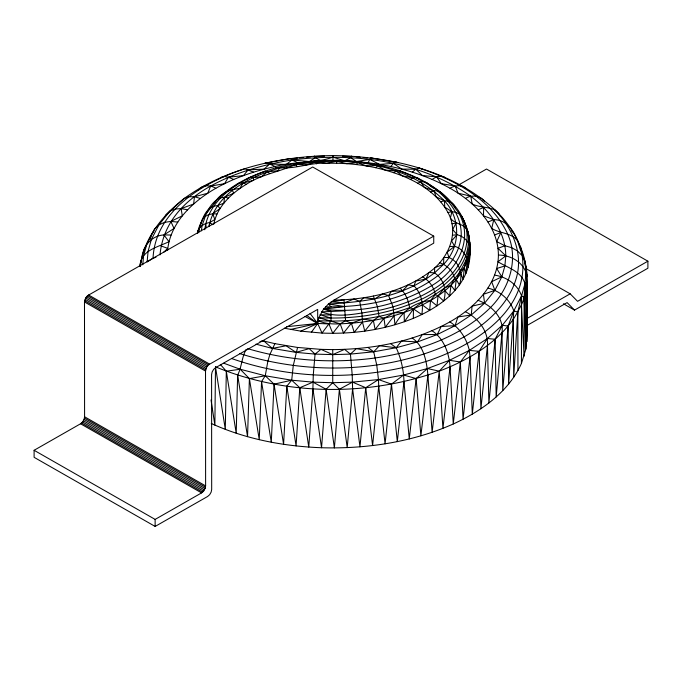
<?xml version="1.0" encoding="UTF-8"?>
<svg xmlns="http://www.w3.org/2000/svg" width="682" height="682" viewBox="0 0 682 682"><rect width="100%" height="100%" fill="white"/><g stroke="black" fill="none" stroke-linecap="round" stroke-linejoin="round"><path stroke-width="1.02" d="M341.81 160.747C379.218 161.984 417.094 169.869 449.992 188.232C474.399 201.991 498.158 225.188 498.414 255.051C498.082 284.94 474.271 308.119 449.847 321.895C414.298 341.699 373.114 349.346 332.748 349.602L332.748 382.713L326.124 389.269L321.546 447.742C283.772 446.309 245.776 439.234 211.267 423.454M332.748 349.602L320.941 349.363L315.058 354.103L313.285 374.87L312.902 388.757L321.546 447.742C366.405 449.012 412.047 442.26 453.257 423.991C481.1 411.212 508.516 392.21 521.423 363.438L521.559 295.852L524.97 283.695L525.993 272.416C521.943 261.189 509.846 255.136 498.414 255.051M159.997 254.915C165.735 192.742 239.68 168.284 292.007 159.972C353.063 152.316 419.336 160.185 470.725 196.194L472.183 203.961C479.42 207.584 487.639 206.62 494.817 209.945C504.561 218.564 512.063 229.399 517.757 241.044C525.293 255.869 528.576 273.294 525.941 289.816L525.882 349.014L521.423 363.438M330.983 160.611L332.952 160.568L332.969 155.564C392.116 156.451 455.482 170.679 498.781 213.534L500.025 215.955M311.333 332.347L317.684 323.464L318.767 317.684L323.481 309.244L331.034 311.12L330.983 321.094L322.023 333.072L300.788 331.154L284.377 328.213M167.602 250.303C170.244 222.417 192.81 201.446 215.862 188.275C234.276 177.891 254.48 171.012 275.093 166.544C294.078 161.199 314.419 163.791 332.961 157.15L344.768 160.807L350.642 157.67L356.516 161.532L369.721 159.4L379.593 164.388L393.395 163.365L401.724 169.102L415.832 169.213L422.448 175.555L436.582 176.826L441.348 183.637L455.218 186.041L458.04 193.168L470.725 196.194C489.471 210.457 505.524 231.377 505.797 255.852L497.979 261.794C507.851 267.873 521.236 271.104 524.97 283.695C527.638 296.423 519.675 308.622 513.401 319.133C495.473 344.333 467.605 360.318 439.225 371.161C367.555 396.6 286.014 395.799 215.495 366.839L214.873 425.142L211.011 399.916M526.836 276.798C527.595 263.943 520.537 253.201 517.757 241.044C511.491 232.528 500.051 233.653 491.731 228.427L493.777 219.63L483.495 215.793L483.657 207.464L478.21 209.758M310.063 313.422L317.684 323.464L322.023 333.072C353.003 334.308 384.495 330.079 413.318 318.349L413.463 308.912C426.523 297.829 443.445 292.024 454.604 278.469C461.117 271.751 464.161 262.86 468.884 254.966C471.603 241.684 468.04 227.856 461.62 216.185C454.374 208.223 449.293 198.351 440.24 191.906C428.168 182.546 414.434 175.965 400.095 170.892C360.07 157.883 316.371 156.928 275.75 167.857L277.284 167.448C293.575 169.989 309.986 162.214 326.618 163.305C343.14 162.87 359.704 164.277 375.859 167.746C403.565 174.183 433.513 186.442 447.98 212.537C459.813 233.824 447.614 259.62 429.021 272.45C401.826 292.501 367.214 299.568 333.984 300.089L328.392 304.061L323.481 309.244C360.761 313.609 399.635 304.931 431.783 285.596C455.781 271.768 474.126 240.806 459.267 214.046L455.866 212.392L451.91 211.667L444.783 207.106L444.451 200.823C402.107 158.531 334.41 154.848 279.074 168.164C249.723 176.604 215.188 193.586 208.965 226.612M525.993 272.416L526.862 274.701L526.964 334.385L525.882 349.014L524.134 297.309L524.97 283.695L526.854 282.263L524.995 261.138L524.168 259.654M246.168 349.303C241.641 357.394 241.82 366.984 237.634 375.134L236.219 433.249L226.313 371.204L220.346 364.478M525.916 269.254L524.842 262.468M393.923 172.725L396.182 171.029L398.288 170.398C418.731 177.959 438.697 188.292 453.556 204.455C467.511 219.894 471.168 241.078 469.438 261.197C464.706 289.714 438.194 307.923 413.318 318.349M422.695 276.901C429.251 280.558 433.94 287.301 435.312 294.658L438.074 295.749L443.65 301.043C447.128 290.737 443.803 278.87 434.528 272.902L434.673 267.702L443.564 264.335C460.529 247.208 461.194 218.385 444.451 200.823L436.062 196.791L433.991 190.815L424.451 187.456L420.794 181.924L417.657 183.236M231.641 358.527C293.789 380.522 363.105 380.522 426.02 361.477C471.586 346.814 530.315 311.521 522.156 255.656L517.638 251.07L511.756 247.694L504.902 245.75L497.996 248.308L505.797 255.852L504.885 265.946L501.824 276.841L494.859 290.353L484.595 303.175L471.236 315.024L455.073 325.672L437.273 334.538L417.52 341.929L396.199 347.726L373.693 351.801L350.437 354.103L332.748 354.623L320.941 349.363L297.565 347.453L274.897 343.66L269.91 354.435L267.838 361.315L265.264 375.773L261.556 381.622L259.254 439.677L249.399 378.612L240.209 369.243L223.79 363.225M469.566 246.014C469.77 240.414 469.267 234.506 466.872 229.391L468.756 235.725L469.02 240.797M494.603 275.144C506.342 276.798 517.621 284.351 521.559 295.852L513.776 310.949L502.319 325.263L495.115 339.261L496.181 396.958L502.003 332.799C504.322 317.88 491.211 305.033 478.108 300.353M517.953 370.488L517.843 312.006L513.776 310.949L508.107 326.081L508.602 384.137L513.776 310.949C510.051 299.364 499.616 290.839 487.937 288.085M430.598 191.983L433.991 190.815L437.35 190.849C451.007 201.915 462.029 217.967 461.194 236.202C459.634 252.093 450.069 265.81 437.904 275.656C407.708 298.921 368.476 306.678 331.085 306.866L328.392 304.061C353.523 302.467 378.987 300.14 402.627 290.822L408.203 284.837L413.991 285.852C421.467 293.311 423.641 304.394 421.774 314.547L413.463 308.912L409.592 307.599C380.454 318.554 348.962 322.39 317.965 320.642C328.562 325.485 340.156 323.737 351.392 323.2C362.347 322.279 373.242 320.659 383.975 318.255C400.181 314.445 416.029 308.81 430.513 300.523C451.484 288.648 471.347 267.941 469.719 242.127L469.864 255.059L469.438 261.197L468.884 254.966L468.167 267.293C467.929 258.384 463.99 248.93 454.63 246.287L449.813 246.569M297.565 347.453L293.269 365.578L291.7 380.206L286.798 386.191L283.584 444.314L274.036 384.154L265.264 375.773L240.209 369.243L226.313 371.204L225.307 429.396L215.495 366.839M336.661 163.245L336.934 160.236L339.142 160.585M312.902 388.757L308.767 447.077L299.773 387.734L291.7 380.206L265.264 375.773L249.399 378.612L247.549 436.676L237.634 375.134M467.076 261.317L466.062 273.32L464.365 267.557L469.455 245.895C468.014 240.073 462.643 236.16 457.068 234.71L452.55 235.213M140.39 265.324C144.081 237.813 162.955 215.043 184.234 198.436C227.055 167.584 280.958 156.246 332.969 155.564L332.969 155.914M142.768 264.829L143.595 255.733L146.962 243.755L154.626 228.879L158.872 224.932L169.895 211.164L175.078 209.059L181.114 208.598L187.593 209.817M177.772 222.093L170.85 221.42L164.405 222.383L158.872 224.932L151.387 239.45L148.105 251.147L147.116 261.99L153.024 258.265C155.351 210.184 203.884 182.12 244.812 168.761L253.602 172.145M255.997 344.154L272.314 348.408L295.988 352.372L315.058 354.103L332.748 354.623L344.563 349.363L350.437 354.103L352.202 374.861L352.603 388.749L347.198 447.614L339.38 389.269L332.748 382.713L312.995 382.142L291.7 380.206L274.036 384.154L271.283 442.226L261.556 381.622M367.948 347.436L373.693 351.801L376.728 364.964L378.476 379.567L378.715 386.174L372.594 445.559L365.731 387.717L352.5 382.133L332.748 382.713M465.329 311.7C477.809 317.803 488.534 330.992 487.459 345.45L480.912 408.731L479.088 351.315L487.4 338.502L502.319 325.263L508.107 326.081L502.762 390.658L502.003 332.799M300.788 331.154L317.684 323.464L317.676 309.398L215.623 367.649L213.602 369.431L212.128 371.988L211.582 374.64L211.684 489.471L211.139 492.123L209.664 494.689L207.643 496.47L155.138 526.436L34.109 457.324L34.1 450.291L80.553 423.778L82.573 422.005L84.048 419.439L84.585 416.787L84.491 301.956L85.668 297.966L87.484 295.715L312.706 167.013L433.735 236.125L433.743 243.15L333.984 300.089M34.1 450.291L155.129 519.403L201.582 492.89L203.603 491.117L205.077 488.551L205.614 485.899L205.521 371.068L206.697 367.078L208.513 364.827L433.735 236.125M390.615 343.634L396.199 347.726C401.042 358.331 403.667 369.942 403.966 381.596L397.299 441.612L391.477 384.128L403.608 375.015L427.418 368.544L449.472 360.284L469.344 350.395L487.4 338.502L495.115 339.261L488.892 402.985L487.459 345.45M470.034 356.848L472.294 414.162L479.088 351.315L469.344 350.395L470.034 356.848L463.061 419.251L460.35 362.014L469.344 350.395C466.659 338.945 459.924 328.195 449.847 321.895M412.107 338.025C423.982 345.765 426.71 361.886 427.895 375.091L420.888 435.841L416.131 378.578L427.418 368.544L439.225 371.161L449.472 360.284L460.35 362.014L453.257 423.991L450.06 366.797C449.157 353.25 443.812 338.357 431.987 330.727M450.06 366.797L442.933 428.347L439.225 371.161L432.124 432.303L427.895 375.091M435.312 294.658L430.513 300.523C415.193 301.887 402.116 311.248 394.98 324.768L393.088 306.909L388.535 295.553L391.596 291.274L402.627 290.822L413.991 285.852L426.02 279.057L434.528 272.902L443.564 264.335L443.803 257.498L448.909 257.481C459.932 262.093 463.155 274.224 459.404 284.991L456.309 279.56L454.604 278.469C452.933 271.001 446.787 265.034 439.609 262.715M197.558 233.125C199.869 219.655 209.826 209.28 217.865 198.812C234.165 182.87 255.571 173.458 277.284 167.448M198.88 232.119L199.383 228.257L202.725 218.82M201.395 230.814L202.077 225.554L205.35 216.313L208.777 214.6L212.767 213.807L217.047 213.978C223.236 201.181 234.344 191.548 246.338 184.31C261.411 174.328 279.663 171.907 295.715 164.413L306.738 164.865L316.022 161.822L326.618 163.305L336.806 161.191L346.678 163.663L357.47 162.555L366.345 165.922L380.206 165.411L360.011 162.06M204.788 229.74C208.36 199.025 238.726 180.909 265.196 171.233L267.37 171.83L269.705 173.501M209.169 226.475L209.681 222.511L214.847 219.57L217.047 213.978M140.04 266.44C140.117 250.456 157.73 247.268 168.991 241.667L163.885 234.932C151.344 235.64 142.41 246.603 141.847 258.768M139.963 266.227L140.765 261.223L141.617 259.731L140.032 266.295M197.456 233.235C198.095 227.208 204.097 223.364 209.681 222.511L212.724 224.702M197.465 233.133L198.675 229.578M213.713 224.31L214.847 219.57L212.767 213.807L220.047 208.504L217.549 205.632C205.938 205.887 202.008 219.63 199.11 228.777L200.355 226.117M279.074 168.164L278.461 170.688L267.37 171.83L261.402 176.723L253.329 177.61L250.686 177.209L248.427 177.883L247.268 179.034M197.686 233.295L198.829 229.681M141.95 258.81L142.964 256.031M149.929 239.501L151.958 233.969L153.868 231.582M413.991 285.852L415.747 281.044L426.02 279.057L429.021 272.45L434.528 272.902M356.592 164.55L357.47 162.555L358.297 161.643L358.996 161.89L352.73 161.481M205.231 215.359C209.442 206.637 217.038 194.174 228.41 198.087M350.642 157.67L351.358 156.101L351.963 156.468L342.466 156.187M368.144 162.725L369.721 159.4L371.187 157.9L397.879 162.589L395.807 162.026L393.395 163.365L390.803 166.519M165.087 216.407L165.914 214.779L184.234 198.436L188.965 196.731L194.464 196.748L207.797 193.219L210.636 186.092L224.514 183.68L228.436 177.235L243.431 175.598L248.188 169.844L264.173 169.127L269.509 164.047L286.312 164.413L292.007 159.972L309.389 161.54L315.272 157.67L321.145 160.816L325.084 160.73M454.604 278.469L451.015 285.238L449.634 295.937L444.92 290.643M214.114 203.551C219.451 193.893 229.143 189.17 239.697 188.607L243.142 183.032L253.593 180.338L253.329 177.61M413.463 308.912L404.366 321.768L404.094 312.484L394.102 312.791L383.975 318.255L375.109 329.474L373.361 320.412L379.039 316.482L383.975 318.255L385.211 327.343L394.239 315.604M345.586 320.753L344.009 299.79L331.162 301.887L344.427 302.791L353.958 299.014L359.721 301.41L361.912 313.243L362.474 322.066L354.205 332.339L351.392 323.2L345.586 320.753L340.182 323.814L332.765 333.31L328.92 323.907L317.684 323.464L286.568 326.712M206.441 212.665L207.72 211.147M375.859 167.746L377.453 165.862L385.074 170.023L396.182 171.029L402.337 175.845L413.13 177.908L415.807 177.508L418.1 178.198L419.856 179.92M163.458 252.493L167.721 248.376L160.824 245.827M198.402 190.022C202.46 184.285 210.44 185.035 215.862 188.275M236.296 184.865C238.794 181.872 243.286 182.665 246.338 184.31M350.437 354.103L356.311 348.638L373.693 351.801L379.397 345.765L396.199 347.726L401.536 341.051L417.52 341.929L422.277 334.581L437.273 334.538L441.194 326.499L455.073 325.672L457.903 316.96L471.236 315.024L472.072 306.158L484.595 303.175L483.41 294.317L494.859 290.353L491.679 281.683L501.824 276.841L496.709 268.503L504.885 265.946M359.721 301.41L363.762 297.761L374.844 298.904L382.653 293.882L388.535 295.553M412.286 172.12L415.832 169.213L419.14 168.104L421.979 168.863M224.003 193.415L225.665 192.281M228.163 190.585L230.661 188.88M232.323 187.746L235.648 185.478M432.149 179.4L436.582 176.826L440.708 176.016L444.263 177.039L445.627 178.428M458.764 184.882L486.522 169.042L647.891 261.189L647.9 268.222L574.517 310.105L563.451 303.788M526.487 318.758L570.169 293.823L577.577 301.325L647.891 261.189M526.504 325.783L567.109 302.612L574.517 310.105M410.274 179.357L413.13 177.908M297.037 166.348L294.488 163.569L293.43 163.876L315.468 160.884L316.627 163.851M465.448 198.419C471.458 194.626 480.026 195.402 484.544 201.139L482.839 200.022M449.992 188.232C455.124 185.265 462.78 184.072 466.846 189.357M488.005 222.025L493.777 219.63C513.265 219.851 519.087 243.858 523.895 258.631M494.646 234.966L500.903 232.477L496.743 241.599L504.902 245.75M217.549 205.632L223.849 203.193L224.548 197.328L233.704 193.211L232.4 190.355M153.024 258.265L155.973 257.259M220.721 177.482L224.284 176.45L228.436 177.235L233.721 179.443M440.802 201.846C446.454 199.153 454.297 202.247 455.585 208.624M263.329 171.745L265.196 171.233M447.98 212.537L451.91 211.667L450.367 218.104C454.706 224.463 464.229 223.338 467.562 230.652C473.828 261.862 447.341 287.113 421.502 299.245C389.661 314.411 353.779 319.5 318.767 317.684L340.182 323.814L343.515 333.063L351.392 323.2L362.406 319.236L373.361 320.412L364.759 331.137L362.474 322.066M290.43 329.491L317.684 323.464L306.772 315.468M451.936 223.764L456.147 223.065L452.66 229.484L457.068 234.71L451.595 240.925L454.63 246.287L447.204 252.101L448.909 257.481M259.953 341.503L263.985 341.077L274.897 343.66M293.158 158.522L297.318 158.113M299.407 157.909L303.567 157.499M306.687 157.192L310.856 156.783M420.794 181.924L423.718 181.668L426.233 182.469L442.243 193.637L448.688 200.517M324.53 156.161L313.976 156.476L314.572 156.101L315.272 157.67M314.99 161.114L325.493 160.799M331.802 160.611L337.053 160.449M345.143 310.796L321.623 311.896C339.662 318.963 359.738 312.671 378.28 310.532C397.717 306.371 416.736 299.705 433.624 289.066C458.065 274.982 476.752 243.448 461.62 216.185M325.51 306.857L331.085 306.866L323.481 309.244L344.811 306.542L328.392 304.061M171.097 235.034L163.885 234.932L174.029 228.496L170.85 221.42L182.299 215.853L181.114 208.598L193.628 204.02L194.464 196.748L200.38 198.471M332.952 160.568L334.922 160.611M331.009 315.067L320.011 314.734L330.992 318.093M342.279 160.79L349.593 161.276M356.064 156.834L360.164 157.21M363.233 157.491L367.334 157.857M370.403 158.139L372.449 158.326M247.592 348.613C288.861 360.931 332.697 363.659 375.322 357.965C417.111 351.614 459.949 337.76 490.631 307.394C509.445 288.52 519.045 259.117 507.596 233.883C491.185 198.82 454.314 179.647 419.14 168.104M398.288 170.398L400.095 170.892M262.067 340.531L263.985 341.077L272.314 348.408L286.116 345.783L295.988 352.372L309.193 348.647L315.058 354.103M239.868 353.617C312.808 376.447 395.978 373.045 464.118 336.908C488.474 322.654 511.739 301.521 517.612 272.757C521.901 249.476 510.869 226.322 494.817 209.945M275.093 166.544L266.986 162.734L264.829 163.322L290.387 158.488L292.007 159.972L297.761 162.742M304.956 316.388L317.684 323.464M525.907 268.555L570.169 293.823M88.524 294.965L209.553 364.077M87.484 295.715L208.513 364.827M86.512 296.747L207.533 365.859M85.668 297.966L206.697 367.078M85.028 299.304L206.058 368.416M84.628 300.66L205.657 369.772M84.491 301.956L205.521 371.068M84.585 416.787L205.614 485.899M84.449 418.083L205.478 487.195M84.048 419.439L205.077 488.551M83.409 420.777L204.438 489.889M82.573 422.005L203.603 491.117M81.593 423.028L202.622 492.14M80.553 423.778L201.582 492.89M429.038 184.865L433.437 187.789M435.201 188.957L442.243 193.637M429.848 185.521L433.223 187.993M422.286 304.914L429.677 310.378L430.513 300.523L436.983 305.868L438.074 295.749L444.664 287.881L451.015 285.238L454.894 290.575L456.309 279.56L460.478 270.933L464.365 267.557L463.138 279.228L460.768 273.653M426.233 182.469L427.512 183.671M462.43 219.169L463.777 220.55L466.522 228.41M400.138 288.256C405.5 293.277 408.552 300.404 409.592 307.599M511.244 230.371L512.574 231.974M462.021 217.993L463.777 220.55L463.982 222.289M373.352 296.048L377.444 306.67L379.039 316.482M464.877 224.941L466.471 228.496M205.589 223.594L206.296 227.669M520.537 246.313L521.005 249.28M286.798 386.191L296.09 445.934L299.773 387.734L312.995 382.142L326.124 389.269L334.376 447.921L339.38 389.269L352.5 382.133L378.476 379.567L403.608 375.015L416.131 378.578L409.26 438.952L403.966 381.596M352.603 388.749L359.951 446.829L365.731 387.717L378.476 379.567L391.477 384.128L385.066 443.82L378.715 386.174M469.591 250.967L469.864 255.059L469.762 248.555M521.423 304.718L524.066 356.268L524.134 297.309L521.559 295.852L517.843 312.006L513.674 377.402L513.401 319.133M144.175 249.058L144.252 250.695M525.941 289.816L526.845 341.708L526.854 282.263L526.964 334.385M525.967 267.148L525.975 269.254M155.129 519.403L155.138 526.436"/></g></svg>
